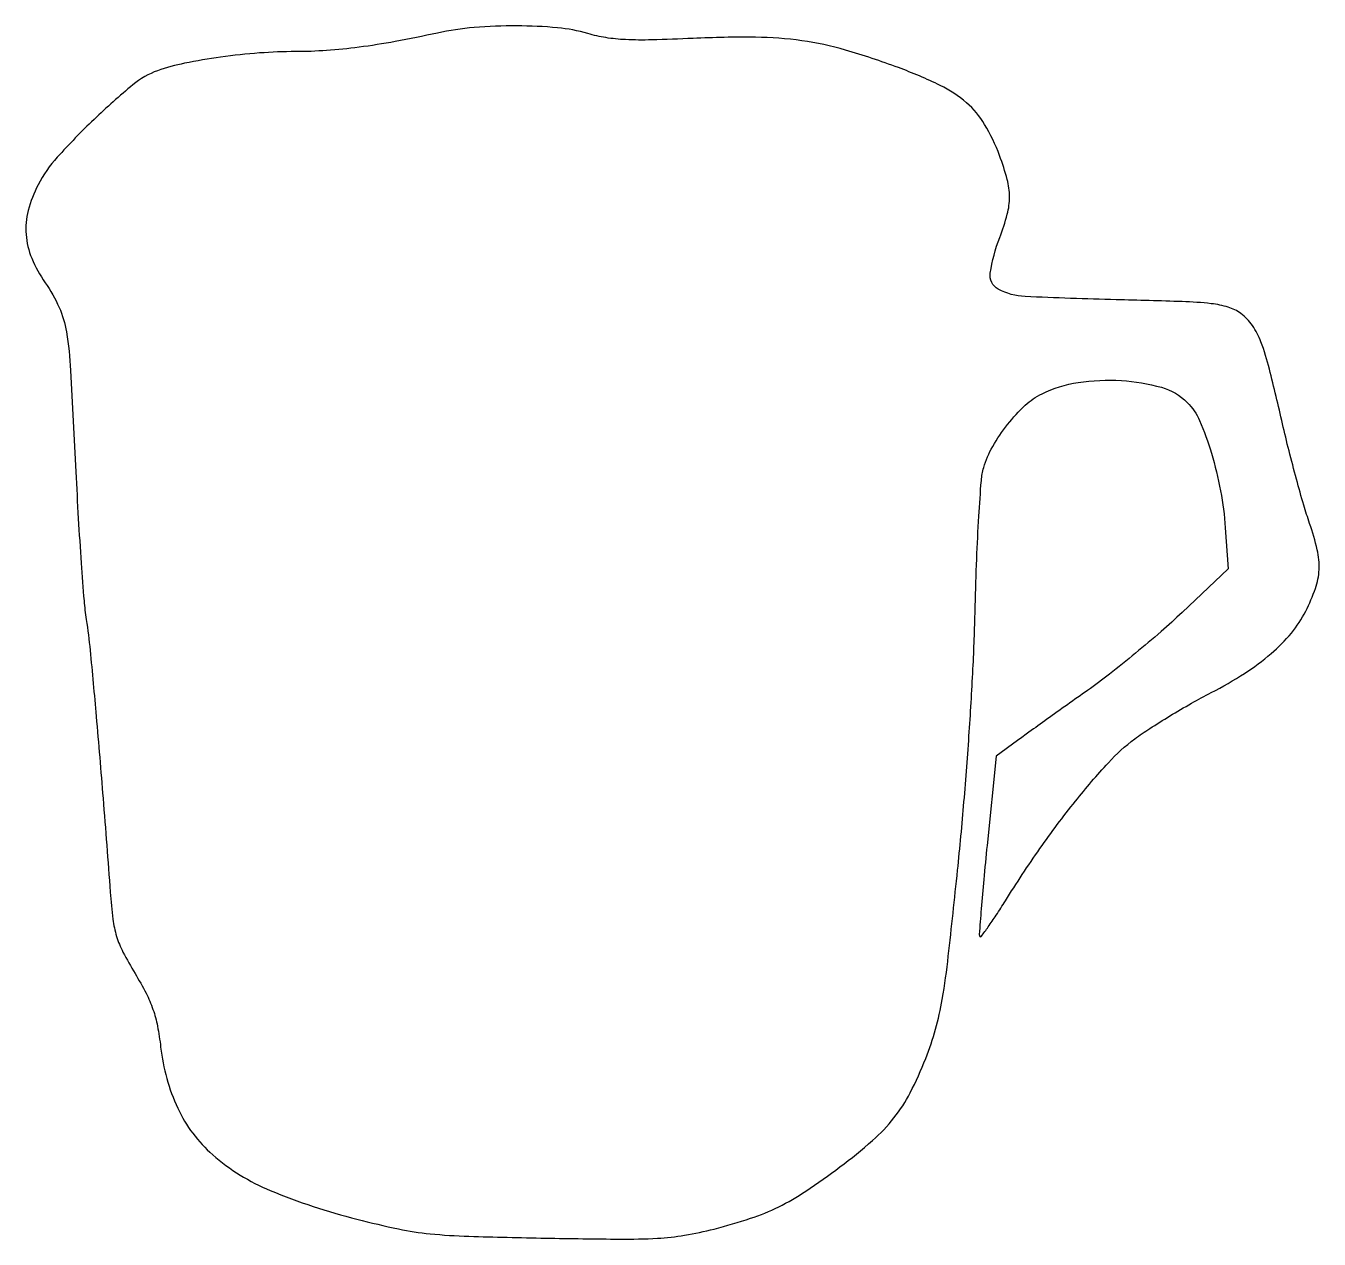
# Model space of a CAD drawing. Extents: x 1 to 246, y 0 to 230.
import ezdxf

# ---------------------------------------------------------------- set-up
doc = ezdxf.new("R2010")
doc.units = 0

msp = doc.modelspace()

# ---------------------------------------------------------------- linework, layer by layer
msp.add_lwpolyline([(78.5, 228.515259, -0.008059), (70.498605, 226.905308, -0.013061), (63.644614, 225.825091, -0.014927), (57.495892, 225.206018, -0.017625), (51.653262, 225, 0.019155), (44.798078, 224.737275, 0.015246), (37.436267, 223.945781, 0.015569), (30.606362, 222.782335, 0.034214), (25.5, 221.378652, 0.089773), (20.825818, 218.728821, 0.016827), (13.45331, 212.151592, 0.018133), (6.48425, 204.999439, 0.065312), (2.866511, 199.775921, 0.054936), (0.995042, 194.886173, 0.082083), (0.57563, 190.338887, 0.081423), (1.64188, 185.871897, 0.053184), (4.201549, 181.220413, -0.047805), (6.835187, 176.553791, -0.064461), (8.217993, 171.911758, -0.026198), (9.01326, 164.603463, -0.00215), (10.005451, 145.432207, 0.002645), (10.474061, 136.548329, 0.003074), (11.016395, 128.104242, 0.002735), (11.558289, 120.964883, 0.018336), (11.976717, 117.432207, -0.01475), (12.710853, 111.592826, -0.001913), (13.862262, 99.077507, -0.002113), (15.162868, 83.572867, -0.001407), (16.52824, 65.794118, 0.012327), (17.035071, 60.664535, 0.043052), (17.72507, 57.414355, 0.046165), (18.935891, 54.447691, 0.015738), (21.2141, 50.386655, -0.01678), (23.30724, 46.637222, -0.035276), (24.621188, 43.572921, -0.036489), (25.465113, 40.420961, -0.019249), (26.071488, 36.413484, 0.081246), (29.317337, 24.857047, 0.104184), (35.92993, 16.041496, 0.082538), (46.83898, 9.279214, 0.034829), (63.251501, 3.829765, 0.011331), (71.134602, 1.998222, 0.026516), (77.114744, 1.07845, 0.017571), (84.454928, 0.604708, 0.002732), (99, 0.257762, 0.00241), (113.070863, 0.066896, 0.015633), (120.158078, 0.226527, 0.028015), (125.322947, 0.795909, 0.021102), (130.913297, 1.975828, 0.017557), (137.832725, 4.005452, 0.034433), (143.140691, 6.182776, 0.032548), (148.286838, 9.151022, 0.014039), (154.750512, 13.72976, 0.019057), (160.917953, 18.742832, 0.045407), (164.980151, 23.021753, 0.048509), (168.04565, 27.786207, 0.024619), (170.991548, 34.28562, 0.025765), (172.85699, 39.825378, 0.026407), (174.12496, 45.482582, 0.014034), (175.276025, 53.673149, 0.002186), (177.02488, 69.927272, 0.004622), (178.242319, 82.900675, 0.004364), (179.245417, 96.144598, 0.00452), (179.978434, 108.806178, 0.006549), (180.378132, 120, -0.004153), (180.652907, 128.889301, -0.005481), (181.059399, 136.984769, -0.004023), (181.528009, 143.747751, -0.052329), (181.983328, 146.224744, -0.058652), (183.679814, 150.198218, -0.03692), (186.510079, 154.38442, -0.037277), (189.833098, 158.003143, -0.074673), (193.019925, 160.203932, -0.077136), (199.863926, 162.331123, -0.05186), (208.058378, 162.68987, -0.053457), (215.653105, 161.412064, -0.128677), (220.536501, 158.554408, -0.096051), (222.867498, 155.102082, -0.027064), (225.0946, 148.967704, -0.026931), (226.848334, 141.810333, -0.030083), (227.742816, 134.765493), (228.255177, 127.030986), (219.561193, 118.771365, -0.010856), (215.564462, 115.136103, -0.006695), (210.715152, 111.026908, -0.006713), (205.810558, 107.09185, -0.011953), (201.655584, 104.005872, 0.000797), (197.831537, 101.295927, 0.000762), (193.958968, 98.533417, 0.000754), (190.548004, 96.084549, 0.002737), (188.389809, 94.512142), (184.335658, 91.524285), (182.60961, 74.653695, 0.002321), (181.975517, 68.15828, 0.003755), (181.503257, 62.626172, 0.00073), (181.132053, 57.763515, 0.218409), (181.267114, 57.399552, 0.458142), (181.529854, 57.418981, 0.004141), (182.837744, 59.214681, 0.010077), (184.350985, 61.42154, 0.005924), (186.075333, 64.117318, -0.013258), (192.635173, 74.048773, -0.015917), (199.340834, 83.016281, -0.017126), (205.587102, 90.310572, -0.047891), (210.586647, 94.808993, -0.015727), (213.430025, 96.777406, -0.007258), (217.243591, 99.165974, -0.007181), (221.328861, 101.563337, -0.009894), (225.070058, 103.590344, 0.022838), (231.380944, 107.223965, 0.035647), (236.411314, 110.964188, 0.041413), (240.254639, 114.869436, 0.056097), (242.975947, 119, 0.033876), (244.818761, 123.325467, 0.072768), (245.500857, 126.877063, 0.06809), (245.157119, 130.622953, 0.026651), (243.715495, 135.621895, -0.012473), (242.609899, 139.083924, -0.004633), (241.222068, 144.004557, -0.004587), (239.806774, 149.401551, -0.005523), (238.57939, 154.5, 0.004559), (236.102343, 164.877387, 0.029552), (234.501232, 170.007586, 0.060652), (232.874881, 173.110586, 0.081521), (230.677114, 175.39259, 0.086992), (228.309575, 176.589185, 0.04613), (225.079386, 177.251486, 0.019322), (219.582371, 177.644638, 0.002175), (207.077334, 178, -0.005592), (189.813252, 178.608684, -0.111218), (184.747257, 179.999577, -0.318842), (183.225362, 183.040583, -0.05253), (185.000504, 189.760727, 0.024738), (186.440704, 194.199359, 0.066447), (186.875437, 197.484006, 0.065634), (186.43572, 200.790976, 0.023692), (184.983229, 205.315279, 0.044853), (182.156711, 211.201588, 0.079683), (178.714723, 215.31848, 0.066624), (173.723985, 218.605157, 0.023421), (165.815352, 221.972022, 0.018189), (155.782284, 225.288778, 0.035447), (147.545235, 227.061964, 0.03306), (138.774592, 227.721641, 0.013811), (126.913814, 227.500495, -0.005), (119.107477, 227.217289, -0.018001), (114.126844, 227.265769, -0.027367), (110.400422, 227.641355, -0.033388), (106.982313, 228.412612, 0.049603), (101.254205, 229.511551, 0.021708), (93.521183, 229.875369, 0.021608), (85.439062, 229.555098, 0.032977)], format="xyb", close=True)

doc.saveas('drawing.dxf')
